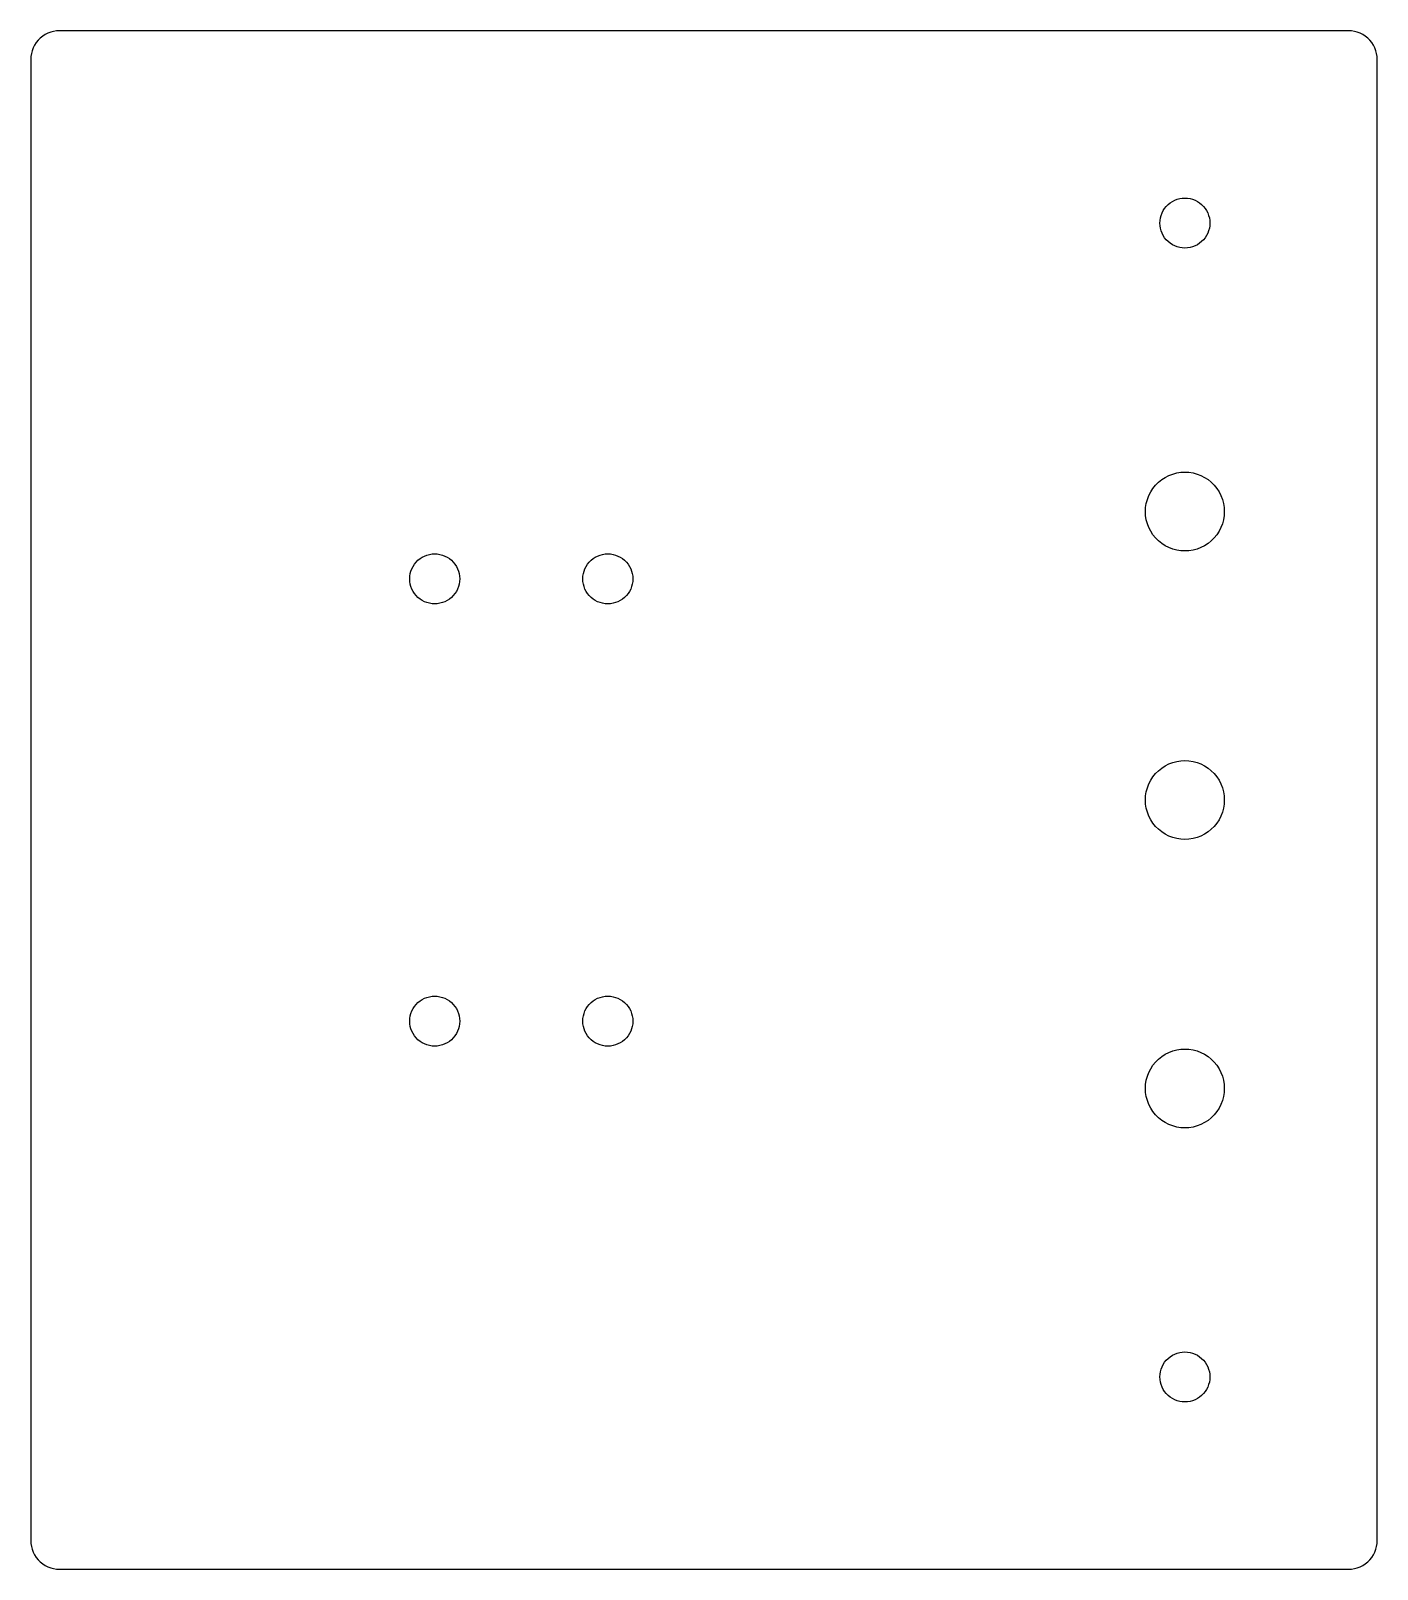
# Model space of a CAD drawing. Extents: x -70 to 70, y -80 to 80.
import ezdxf

# ---------------------------------------------------------------- set-up
doc = ezdxf.new("R2010")
doc.units = 0
doc.layers.get('0').update_dxf_attribs({"linetype": 'CONTINUOUS'})

msp = doc.modelspace()

# ---------------------------------------------------------------- linework, layer by layer
for points in [[(67.3136, -79.9836), (67.6237, -79.9344), (67.9271, -79.8532), (68.2202, -79.7406), (68.5, -79.5981), (68.7634, -79.4271), (69.0074, -79.2294), (69.2294, -79.0074), (69.4271, -78.7634), (69.5981, -78.5), (69.7406, -78.2202), (69.8532, -77.9271), (69.9344, -77.6237), (69.9836, -77.3136), (70, -77), (70, 77), (69.9836, 77.3136), (69.9344, 77.6237), (69.8532, 77.9271), (69.7406, 78.2202), (69.5981, 78.5), (69.4271, 78.7634), (69.2294, 79.0074), (69.0074, 79.2294), (68.7634, 79.4271), (68.5, 79.5981), (68.2202, 79.7406), (67.9271, 79.8532), (67.6237, 79.9344), (67.3136, 79.9836), (67, 80), (-67, 80), (-67.3136, 79.9836), (-67.6237, 79.9344), (-67.9271, 79.8532), (-68.2202, 79.7406), (-68.5, 79.5981), (-68.7634, 79.4271), (-69.0074, 79.2294), (-69.2294, 79.0074), (-69.4271, 78.7634), (-69.5981, 78.5), (-69.7406, 78.2202), (-69.8532, 77.9271), (-69.9344, 77.6237), (-69.9836, 77.3136), (-70, 77), (-70, -77), (-69.9836, -77.3136), (-69.9344, -77.6237), (-69.8532, -77.9271), (-69.7406, -78.2202), (-69.5981, -78.5), (-69.4271, -78.7634), (-69.2294, -79.0074), (-69.0074, -79.2294), (-68.7634, -79.4271), (-68.5, -79.5981), (-68.2202, -79.7406), (-67.9271, -79.8532), (-67.6237, -79.9344), (-67.3136, -79.9836), (-67, -80), (67, -80)], [(49.7282, 57.4142), (49.4594, 57.4568), (49.1966, 57.5273), (48.9425, 57.6248), (48.7, 57.7483), (48.4718, 57.8966), (48.2603, 58.0678), (48.0678, 58.2603), (47.8966, 58.4718), (47.7483, 58.7), (47.6248, 58.9425), (47.5273, 59.1966), (47.4568, 59.4594), (47.4142, 59.7282), (47.4, 60), (47.4142, 60.2718), (47.4568, 60.5406), (47.5273, 60.8034), (47.6248, 61.0575), (47.7483, 61.3), (47.8966, 61.5282), (48.0678, 61.7397), (48.2603, 61.9322), (48.4718, 62.1034), (48.7, 62.2517), (48.9425, 62.3752), (49.1966, 62.4727), (49.4594, 62.5432), (49.7282, 62.5858), (50, 62.6), (50.2718, 62.5858), (50.5406, 62.5432), (50.8034, 62.4727), (51.0575, 62.3752), (51.3, 62.2517), (51.5282, 62.1034), (51.7397, 61.9322), (51.9322, 61.7397), (52.1034, 61.5282), (52.2517, 61.3), (52.3752, 61.0575), (52.4727, 60.8034), (52.5432, 60.5406), (52.5858, 60.2718), (52.6, 60), (52.5858, 59.7282), (52.5432, 59.4594), (52.4727, 59.1966), (52.3752, 58.9425), (52.2517, 58.7), (52.1034, 58.4718), (51.9322, 58.2603), (51.7397, 58.0678), (51.5282, 57.8966), (51.3, 57.7483), (51.0575, 57.6248), (50.8034, 57.5273), (50.5406, 57.4568), (50.2718, 57.4142), (50, 57.4)], [(49.5714, 25.9225), (49.1476, 25.9896), (48.733, 26.1007), (48.3324, 26.2545), (47.95, 26.4493), (47.5901, 26.683), (47.2566, 26.9531), (46.9531, 27.2566), (46.683, 27.5901), (46.4493, 27.95), (46.2545, 28.3324), (46.1007, 28.733), (45.9896, 29.1476), (45.9225, 29.5714), (45.9, 30), (45.9225, 30.4286), (45.9896, 30.8524), (46.1007, 31.267), (46.2545, 31.6676), (46.4493, 32.05), (46.683, 32.4099), (46.9531, 32.7434), (47.2566, 33.0469), (47.5901, 33.317), (47.95, 33.5507), (48.3324, 33.7455), (48.733, 33.8993), (49.1476, 34.0104), (49.5714, 34.0775), (50, 34.1), (50.4286, 34.0775), (50.8524, 34.0104), (51.267, 33.8993), (51.6676, 33.7455), (52.05, 33.5507), (52.4099, 33.317), (52.7434, 33.0469), (53.0469, 32.7434), (53.317, 32.4099), (53.5507, 32.05), (53.7455, 31.6676), (53.8993, 31.267), (54.0104, 30.8524), (54.0775, 30.4286), (54.1, 30), (54.0775, 29.5714), (54.0104, 29.1476), (53.8993, 28.733), (53.7455, 28.3324), (53.5507, 27.95), (53.317, 27.5901), (53.0469, 27.2566), (52.7434, 26.9531), (52.4099, 26.683), (52.05, 26.4493), (51.6676, 26.2545), (51.267, 26.1007), (50.8524, 25.9896), (50.4286, 25.9225), (50, 25.9)], [(-28.2718, 20.4142), (-28.5406, 20.4568), (-28.8034, 20.5273), (-29.0575, 20.6248), (-29.3, 20.7483), (-29.5282, 20.8966), (-29.7397, 21.0678), (-29.9322, 21.2603), (-30.1034, 21.4718), (-30.2517, 21.7), (-30.3752, 21.9425), (-30.4727, 22.1966), (-30.5432, 22.4594), (-30.5858, 22.7282), (-30.6, 23), (-30.5858, 23.2718), (-30.5432, 23.5406), (-30.4727, 23.8034), (-30.3752, 24.0575), (-30.2517, 24.3), (-30.1034, 24.5282), (-29.9322, 24.7397), (-29.7397, 24.9322), (-29.5282, 25.1034), (-29.3, 25.2517), (-29.0575, 25.3752), (-28.8034, 25.4727), (-28.5406, 25.5432), (-28.2718, 25.5858), (-28, 25.6), (-27.7282, 25.5858), (-27.4594, 25.5432), (-27.1966, 25.4727), (-26.9425, 25.3752), (-26.7, 25.2517), (-26.4718, 25.1034), (-26.2603, 24.9322), (-26.0678, 24.7397), (-25.8966, 24.5282), (-25.7483, 24.3), (-25.6248, 24.0575), (-25.5273, 23.8034), (-25.4568, 23.5406), (-25.4142, 23.2718), (-25.4, 23), (-25.4142, 22.7282), (-25.4568, 22.4594), (-25.5273, 22.1966), (-25.6248, 21.9425), (-25.7483, 21.7), (-25.8966, 21.4718), (-26.0678, 21.2603), (-26.2603, 21.0678), (-26.4718, 20.8966), (-26.7, 20.7483), (-26.9425, 20.6248), (-27.1966, 20.5273), (-27.4594, 20.4568), (-27.7282, 20.4142), (-28, 20.4)], [(-10.2718, 20.4142), (-10.5406, 20.4568), (-10.8034, 20.5273), (-11.0575, 20.6248), (-11.3, 20.7483), (-11.5282, 20.8966), (-11.7397, 21.0678), (-11.9322, 21.2603), (-12.1034, 21.4718), (-12.2517, 21.7), (-12.3752, 21.9425), (-12.4727, 22.1966), (-12.5432, 22.4594), (-12.5858, 22.7282), (-12.6, 23), (-12.5858, 23.2718), (-12.5432, 23.5406), (-12.4727, 23.8034), (-12.3752, 24.0575), (-12.2517, 24.3), (-12.1034, 24.5282), (-11.9322, 24.7397), (-11.7397, 24.9322), (-11.5282, 25.1034), (-11.3, 25.2517), (-11.0575, 25.3752), (-10.8034, 25.4727), (-10.5406, 25.5432), (-10.2718, 25.5858), (-10, 25.6), (-9.72823, 25.5858), (-9.45943, 25.5432), (-9.19656, 25.4727), (-8.94248, 25.3752), (-8.7, 25.2517), (-8.47176, 25.1034), (-8.26026, 24.9322), (-8.06782, 24.7397), (-7.89656, 24.5282), (-7.74833, 24.3), (-7.62478, 24.0575), (-7.52725, 23.8034), (-7.45682, 23.5406), (-7.41424, 23.2718), (-7.4, 23), (-7.41424, 22.7282), (-7.45682, 22.4594), (-7.52725, 22.1966), (-7.62478, 21.9425), (-7.74833, 21.7), (-7.89656, 21.4718), (-8.06782, 21.2603), (-8.26026, 21.0678), (-8.47176, 20.8966), (-8.7, 20.7483), (-8.94248, 20.6248), (-9.19656, 20.5273), (-9.45943, 20.4568), (-9.72823, 20.4142), (-10, 20.4)], [(49.5714, -4.07754), (49.1476, -4.01041), (48.733, -3.89933), (48.3324, -3.74554), (47.95, -3.5507), (47.5901, -3.31697), (47.2566, -3.04689), (46.9531, -2.74344), (46.683, -2.40992), (46.4493, -2.05), (46.2545, -1.66762), (46.1007, -1.26697), (45.9896, -0.85244), (45.9225, -0.42857), (45.9, 0), (45.9225, 0.42857), (45.9896, 0.85244), (46.1007, 1.26697), (46.2545, 1.66762), (46.4493, 2.05), (46.683, 2.40992), (46.9531, 2.74344), (47.2566, 3.04689), (47.5901, 3.31697), (47.95, 3.5507), (48.3324, 3.74554), (48.733, 3.89933), (49.1476, 4.01041), (49.5714, 4.07754), (50, 4.1), (50.4286, 4.07754), (50.8524, 4.01041), (51.267, 3.89933), (51.6676, 3.74554), (52.05, 3.5507), (52.4099, 3.31697), (52.7434, 3.04689), (53.0469, 2.74344), (53.317, 2.40992), (53.5507, 2.05), (53.7455, 1.66762), (53.8993, 1.26697), (54.0104, 0.85244), (54.0775, 0.42857), (54.1, 0), (54.0775, -0.42857), (54.0104, -0.85244), (53.8993, -1.26697), (53.7455, -1.66762), (53.5507, -2.05), (53.317, -2.40992), (53.0469, -2.74344), (52.7434, -3.04689), (52.4099, -3.31697), (52.05, -3.5507), (51.6676, -3.74554), (51.267, -3.89933), (50.8524, -4.01041), (50.4286, -4.07754), (50, -4.1)], [(-28.2718, -25.5858), (-28.5406, -25.5432), (-28.8034, -25.4727), (-29.0575, -25.3752), (-29.3, -25.2517), (-29.5282, -25.1034), (-29.7397, -24.9322), (-29.9322, -24.7397), (-30.1034, -24.5282), (-30.2517, -24.3), (-30.3752, -24.0575), (-30.4727, -23.8034), (-30.5432, -23.5406), (-30.5858, -23.2718), (-30.6, -23), (-30.5858, -22.7282), (-30.5432, -22.4594), (-30.4727, -22.1966), (-30.3752, -21.9425), (-30.2517, -21.7), (-30.1034, -21.4718), (-29.9322, -21.2603), (-29.7397, -21.0678), (-29.5282, -20.8966), (-29.3, -20.7483), (-29.0575, -20.6248), (-28.8034, -20.5273), (-28.5406, -20.4568), (-28.2718, -20.4142), (-28, -20.4), (-27.7282, -20.4142), (-27.4594, -20.4568), (-27.1966, -20.5273), (-26.9425, -20.6248), (-26.7, -20.7483), (-26.4718, -20.8966), (-26.2603, -21.0678), (-26.0678, -21.2603), (-25.8966, -21.4718), (-25.7483, -21.7), (-25.6248, -21.9425), (-25.5273, -22.1966), (-25.4568, -22.4594), (-25.4142, -22.7282), (-25.4, -23), (-25.4142, -23.2718), (-25.4568, -23.5406), (-25.5273, -23.8034), (-25.6248, -24.0575), (-25.7483, -24.3), (-25.8966, -24.5282), (-26.0678, -24.7397), (-26.2603, -24.9322), (-26.4718, -25.1034), (-26.7, -25.2517), (-26.9425, -25.3752), (-27.1966, -25.4727), (-27.4594, -25.5432), (-27.7282, -25.5858), (-28, -25.6)], [(-10.2718, -25.5858), (-10.5406, -25.5432), (-10.8034, -25.4727), (-11.0575, -25.3752), (-11.3, -25.2517), (-11.5282, -25.1034), (-11.7397, -24.9322), (-11.9322, -24.7397), (-12.1034, -24.5282), (-12.2517, -24.3), (-12.3752, -24.0575), (-12.4727, -23.8034), (-12.5432, -23.5406), (-12.5858, -23.2718), (-12.6, -23), (-12.5858, -22.7282), (-12.5432, -22.4594), (-12.4727, -22.1966), (-12.3752, -21.9425), (-12.2517, -21.7), (-12.1034, -21.4718), (-11.9322, -21.2603), (-11.7397, -21.0678), (-11.5282, -20.8966), (-11.3, -20.7483), (-11.0575, -20.6248), (-10.8034, -20.5273), (-10.5406, -20.4568), (-10.2718, -20.4142), (-10, -20.4), (-9.72823, -20.4142), (-9.45943, -20.4568), (-9.19656, -20.5273), (-8.94248, -20.6248), (-8.7, -20.7483), (-8.47176, -20.8966), (-8.26026, -21.0678), (-8.06782, -21.2603), (-7.89656, -21.4718), (-7.74833, -21.7), (-7.62478, -21.9425), (-7.52725, -22.1966), (-7.45682, -22.4594), (-7.41424, -22.7282), (-7.4, -23), (-7.41424, -23.2718), (-7.45682, -23.5406), (-7.52725, -23.8034), (-7.62478, -24.0575), (-7.74833, -24.3), (-7.89656, -24.5282), (-8.06782, -24.7397), (-8.26026, -24.9322), (-8.47176, -25.1034), (-8.7, -25.2517), (-8.94248, -25.3752), (-9.19656, -25.4727), (-9.45943, -25.5432), (-9.72823, -25.5858), (-10, -25.6)], [(49.5714, -34.0775), (49.1476, -34.0104), (48.733, -33.8993), (48.3324, -33.7455), (47.95, -33.5507), (47.5901, -33.317), (47.2566, -33.0469), (46.9531, -32.7434), (46.683, -32.4099), (46.4493, -32.05), (46.2545, -31.6676), (46.1007, -31.267), (45.9896, -30.8524), (45.9225, -30.4286), (45.9, -30), (45.9225, -29.5714), (45.9896, -29.1476), (46.1007, -28.733), (46.2545, -28.3324), (46.4493, -27.95), (46.683, -27.5901), (46.9531, -27.2566), (47.2566, -26.9531), (47.5901, -26.683), (47.95, -26.4493), (48.3324, -26.2545), (48.733, -26.1007), (49.1476, -25.9896), (49.5714, -25.9225), (50, -25.9), (50.4286, -25.9225), (50.8524, -25.9896), (51.267, -26.1007), (51.6676, -26.2545), (52.05, -26.4493), (52.4099, -26.683), (52.7434, -26.9531), (53.0469, -27.2566), (53.317, -27.5901), (53.5507, -27.95), (53.7455, -28.3324), (53.8993, -28.733), (54.0104, -29.1476), (54.0775, -29.5714), (54.1, -30), (54.0775, -30.4286), (54.0104, -30.8524), (53.8993, -31.267), (53.7455, -31.6676), (53.5507, -32.05), (53.317, -32.4099), (53.0469, -32.7434), (52.7434, -33.0469), (52.4099, -33.317), (52.05, -33.5507), (51.6676, -33.7455), (51.267, -33.8993), (50.8524, -34.0104), (50.4286, -34.0775), (50, -34.1)], [(49.7282, -62.5858), (49.4594, -62.5432), (49.1966, -62.4727), (48.9425, -62.3752), (48.7, -62.2517), (48.4718, -62.1034), (48.2603, -61.9322), (48.0678, -61.7397), (47.8966, -61.5282), (47.7483, -61.3), (47.6248, -61.0575), (47.5273, -60.8034), (47.4568, -60.5406), (47.4142, -60.2718), (47.4, -60), (47.4142, -59.7282), (47.4568, -59.4594), (47.5273, -59.1966), (47.6248, -58.9425), (47.7483, -58.7), (47.8966, -58.4718), (48.0678, -58.2603), (48.2603, -58.0678), (48.4718, -57.8966), (48.7, -57.7483), (48.9425, -57.6248), (49.1966, -57.5273), (49.4594, -57.4568), (49.7282, -57.4142), (50, -57.4), (50.2718, -57.4142), (50.5406, -57.4568), (50.8034, -57.5273), (51.0575, -57.6248), (51.3, -57.7483), (51.5282, -57.8966), (51.7397, -58.0678), (51.9322, -58.2603), (52.1034, -58.4718), (52.2517, -58.7), (52.3752, -58.9425), (52.4727, -59.1966), (52.5432, -59.4594), (52.5858, -59.7282), (52.6, -60), (52.5858, -60.2718), (52.5432, -60.5406), (52.4727, -60.8034), (52.3752, -61.0575), (52.2517, -61.3), (52.1034, -61.5282), (51.9322, -61.7397), (51.7397, -61.9322), (51.5282, -62.1034), (51.3, -62.2517), (51.0575, -62.3752), (50.8034, -62.4727), (50.5406, -62.5432), (50.2718, -62.5858), (50, -62.6)]]:
    msp.add_lwpolyline(points, close=True)

doc.saveas('drawing.dxf')
